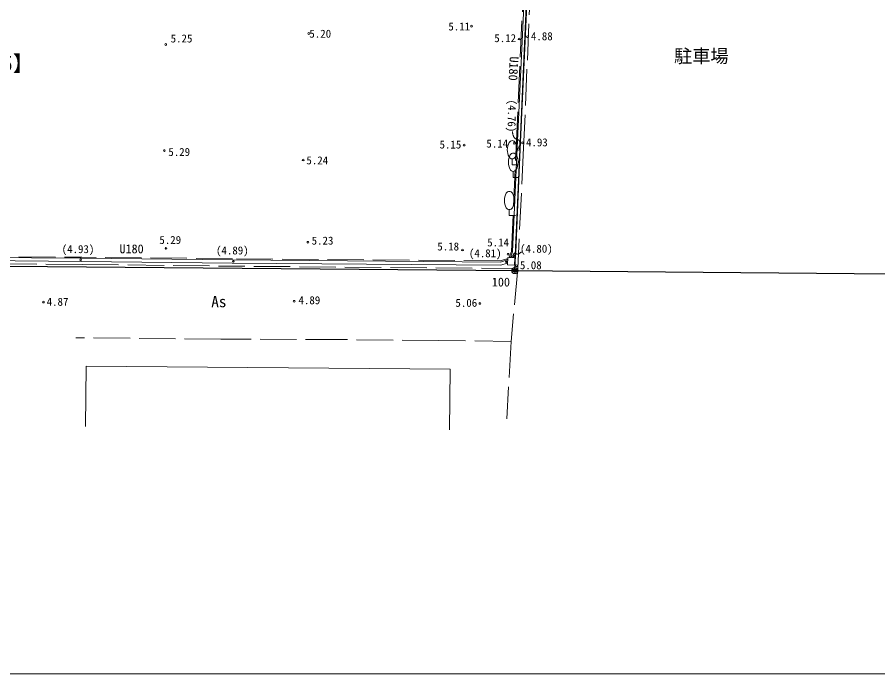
# Model space of a CAD drawing. Units: millimetres, scale not verified. Extents: x -107123 to 114729, y -74161 to 66839.
# Drawn here: x -34941 to 36015, y -74161 to -20002 of the extents above; entities that cross this region are included whole.
import ezdxf
from ezdxf.enums import TextEntityAlignment as Align

# ---------------------------------------------------------------- set-up
doc = ezdxf.new("R2010")
doc.units = ezdxf.units.MM
doc.header["$LTSCALE"] = 500
doc.header["$PDMODE"] = 32
doc.header["$PDSIZE"] = 250
doc.linetypes.add('DASHED', pattern=[7.5, 6, -1.5])
for name, color, linetype, lineweight in [('1-0_一 般', 7, 'Continuous', 9), ('1-2_躯体', 1, 'Continuous', 30), ('1-8_0', 8, 'Continuous', 13), ('1-F_0', 7, 'Continuous', 9)]:
    doc.layers.add(name, color=color, linetype=linetype, lineweight=lineweight)
doc.styles.add('ＭＳ ゴシック', font='')
doc.styles.get('ＭＳ ゴシック').set_extended_font_data('MS Gothic')

msp = doc.modelspace()

# ---------------------------------------------------------------- linework, layer by layer
at = {"layer": '1-0_一 般'}
for p, q in [((5864.3, -31682.6), (5859.9, -32182.6)), ((5859.9, -32182.6), (6359.9, -32186.9)), ((5948.8, -32717.1), (5942, -33217)), ((5942, -33217), (6442, -33223.8)), ((5634.3, -35871.1), (5634.7, -36371.1)), ((5634.7, -36371.1), (6134.7, -36370.7)), ((5902.5, -39342.9), (5721.2, -39829.3)), ((6161.2, -39389.2), (5983.1, -39840.5)), ((-29674.8, -39888.7), (-17182.9, -40015.9)), ((-17182.9, -40015.9), (4898.2, -40195.9)), ((5457.7, -40015.4), (4898.2, -40195.9)), ((4934.6, -40461.3), (5468.3, -40295.9)), ((5429.1, -39924.1), (5457.7, -40015.4)), ((5617, -39808.4), (5721.2, -39829.3)), ((-29265.9, -48776.6), (-29310.3, -53776.4)), ((756.5, -49042.9), (-29265.9, -48776.6)), ((756.5, -49042.9), (712.2, -54042.7))]:
    msp.add_line(p, q, dxfattribs=at)
at = {"layer": '1-0_一 般', "linetype": 'DASHED'}
for p, q in [((5813.2, -39322.2), (5617, -39808.4)), ((-17193.3, -39921.6), (-29619.7, -39804.5)), ((-29580.3, -40389.2), (-17584, -40536)), ((4891.5, -40103), (-17193.3, -39921.6)), ((4891.5, -40103), (5429.1, -39924.1)), ((6326.8, -40726.5), (-17584, -40536)), ((6326.8, -40726.5), (5779.8, -46738)), ((5779.8, -46738), (5419.5, -53128.8))]:
    msp.add_line(p, q, dxfattribs=at)
for points in [[(7411, -16804.7), (6812.1, -30782.8), (6326.8, -40726.5)], [(5813.2, -39322.2), (6192.3, -30795.6), (6811.3, -17297.3)], [(-61780.8, -39613.2), (-61781.3, -39538.5), (-46044, -39675.3), (-29619.7, -39804.5)], [(-29580.3, -40389.2), (-45618.1, -40297.4), (-61618.9, -40147.8)], [(5779.8, -46738), (-203.3, -46671.6), (-8164.3, -46595.2), (-18139.3, -46549.8), (-30120, -46448)]]:
    msp.add_lwpolyline(points, dxfattribs=at)
at = {"layer": '1-0_一 般'}
for points in [[(6900.5, -17309.5), (6278.2, -30779), (5902.5, -39342.9)], [(6161.2, -39389.2), (6540, -30863.6), (7153.3, -17205.7)], [(-29674.8, -39888.7), (-46034.5, -39757.5), (-61780.8, -39613.2)], [(-61643.1, -39890), (-46042.4, -40001.5), (-29653, -40156.3)], [(4934.6, -40461.3), (-17228, -40277.2), (-29653, -40156.3)]]:
    msp.add_lwpolyline(points, dxfattribs=at)
msp.add_lwpolyline([(5482.8, -40437.4), (6062.4, -40459.6), (6085.7, -39850), (5506.1, -39827.9)], close=True, dxfattribs=at)
for centre, radius, start, end in [((6737.5, -30940.2), 1267.7, 151.24817, 207.74712), ((5874.9, -30466), 283.3, 27.57013, 151.42516), ((4995.9, -30924.9), 1275, 331.42516, 27.57013), ((5965.3, -31500.5), 283.3, 27.29629, 151.15132), ((6825.6, -31978.9), 1267.7, 150.97433, 207.47328), ((5866.8, -31399.3), 283.3, 207.57013, 331.42516), ((5084, -31955.3), 1275, 331.15132, 27.29629), ((5952.6, -32433.8), 283.3, 207.29629, 331.15132), ((6500.4, -35120.5), 1267.7, 151.79668, 208.29563), ((5633.3, -34654.5), 283.3, 28.11864, 151.97367), ((4758.7, -35121.9), 1275, 331.97367, 28.11864), ((5634.1, -35587.8), 283.3, 208.11864, 331.97367)]:
    msp.add_arc(centre, radius, start, end, dxfattribs=at)
at = {"layer": '1-2_躯体'}
msp.add_lwpolyline([(6088.7, -40899), (8073.6, 4038.8), (-62829.6, 10042.1), (-75424.2, 11611.3), (-87178.9, 13362.3), (-92161.9, 15319.6), (-94091.9, 16256.2), (-94192.9, 5468), (-94275.8, -21622.7), (-103132.8, -39969.1)], close=True, dxfattribs=at)
msp.add_lwpolyline([(6088.7, -40899), (90004.5, -41624.5), (90143.6, -25311), (90104.1, -24466.6), (90183.8, -14897.6), (90253.5, -10668.4), (89618.5, -5153.5), (87766.2, 291.4), (71387.1, 1102.3), (70139.9, 1105), (43090.5, 2465.5), (8073.6, 4038.8)], dxfattribs=at)
msp.add_circle((6088.7, -40899), 250, dxfattribs=at)
msp.add_point((6088.7, -40899), dxfattribs=at)
at = {"layer": '1-8_0'}
for points in [[(6391.6, -30776.6), (6413, -30735), (6433.3, -30693.8), (6452.2, -30652.9), (6469.1, -30612), (6483.8, -30571.1), (6495.7, -30529.8), (6504.4, -30488), (6509.6, -30445.5), (6510.6, -30402.1), (6507.2, -30357.6), (6499, -30311.7), (6485.3, -30264.4), (6463.8, -30217.3), (6435.6, -30179.3), (6401.8, -30148.6), (6363.7, -30123.6), (6322.4, -30102.6), (6278.8, -30083.8), (6234.3, -30065.5), (6189.8, -30045.9), (6146.6, -30023.4), (6105.8, -29996.2), (6068.4, -29962.7), (6035.7, -29920.9), (6010, -29879.4), (5987.9, -29839.5), (5969.2, -29800.8), (5953.4, -29762.7), (5940.2, -29724.8), (5929.3, -29686.6), (5920.3, -29647.5), (5912.9, -29607), (5906.7, -29564.7), (5901.4, -29520), (5896.6, -29472.3), (5892, -29421.3)], [(5961.4, -39665), (5962, -39649.7), (5963.1, -39634.3), (5964.8, -39618.9), (5967.1, -39603.7), (5970.3, -39588.6), (5974.5, -39573.7), (5979.9, -39559.2), (5986.4, -39545), (5994.4, -39531.4), (6003.9, -39518.4), (6015.1, -39505.9), (6028, -39494.3), (6047.2, -39482.1), (6066.4, -39476.3), (6085.6, -39475.6), (6105, -39479.3), (6124.6, -39486.2), (6144.6, -39495.3), (6165.1, -39505.6), (6186.1, -39516.1), (6207.8, -39525.9), (6230.3, -39533.8), (6253.6, -39538.8), (6277.8, -39540.1), (6315.7, -39536.9), (6350.6, -39530.9), (6382.8, -39522.1), (6413, -39510.8), (6441.5, -39497.1), (6468.8, -39481.2), (6495.5, -39463.3), (6522, -39443.4), (6548.8, -39421.9), (6576.4, -39398.7), (6605.3, -39374.3), (6635.9, -39348.5)]]:
    msp.add_lwpolyline(points, dxfattribs=at)
for centre in [(-10893, -21351.2), (2526.2, -20743.5), (6447.8, -21801.6), (7138.8, -21613.6), (-22694.3, -22254.5), (1907.9, -30547.3), (6046.9, -30396.8), (6729.7, -30368.7), (-22808.5, -31008.6), (6392.1, -30881.1), (-11365.6, -31780.9), (-22673.4, -39066.8), (-10971.1, -38568.1), (1779.2, -39204.3), (5531.9, -39557.1), (5904.6, -39752.3), (-29710.4, -40013), (-17120.5, -40139.7), (5389.5, -40193.8), (6228, -40501.1), (-32779.4, -43500.7), (-12102.7, -43431.4), (3211.9, -43606.8)]:
    msp.add_circle(centre, 75, dxfattribs=at)
at = {"layer": '1-F_0'}
msp.add_line((-107122.8, -74161), (97877.2, -74161), dxfattribs=at)

# ---------------------------------------------------------------- texts
at = {"layer": '1-0_一 般', "style": 'ＭＳ ゴシック'}
for s, height, p in [('駐車場', 1100, (19212.7, -24086.8)), ('U180', 733.1, (-26509.2, -39695)), ('As', 916.4, (-18938.5, -44195.2))]:
    msp.add_text(s, height=height, dxfattribs=at).set_placement(p, align=Align.BOTTOM_LEFT)
msp.add_text('U180', height=733.1, rotation=267.062, dxfattribs=at).set_placement((5454.7, -23215.7), align=Align.BOTTOM_LEFT)
at = {"layer": '1-2_躯体', "style": 'ＭＳ ゴシック'}
for s, height, p in [('【立神広場：佐世保市立神町23番35】', 1283, (-63302.6, -24844.6)), ('100', 733.1, (4192.4, -42434.3))]:
    msp.add_text(s, height=height, dxfattribs=at).set_placement(p, align=Align.BOTTOM_LEFT)
at = {"layer": '1-8_0', "color": 7, "style": 'ＭＳ ゴシック'}
for s, p in [('5.11', (609.8, -21294)), ('5.20', (-10852.5, -21890.5)), ('4.88', (7418.1, -22097.2)), ('5.25', (-22288.8, -22284.7)), ('5.12', (4394.4, -22257.1)), ('5.15', (-119.3, -31030.4)), ('5.14', (3740.6, -30955.4)), ('4.93', (7009, -30852.3)), ('5.29', (-22479.7, -31645.3)), ('5.24', (-11095.4, -32337.8)), ('5.29', (-23218.9, -38904.9)), ('5.23', (-10663.9, -38957.7)), ('5.14', (3813.5, -39103.9)), ('(4.93)', (-31273.2, -39658.3)), ('(4.89)', (-18550.4, -39768.2)), ('5.18', (-303.9, -39441.1)), ('(4.80)', (6517.2, -39626.8)), ('(4.81)', (2301.5, -40003.3)), ('5.08', (6507.3, -40984.8)), ('4.87', (-32513, -44002.6)), ('4.89', (-11749.1, -43874.2)), ('5.06', (1189.2, -44087.6))]:
    msp.add_text(s, height=659.8, dxfattribs=at).set_placement(p, align=Align.BOTTOM_LEFT)
msp.add_text('(4.76)', height=659.8, rotation=269.002, dxfattribs=at).set_placement((5339.4, -26789.9), align=Align.BOTTOM_LEFT)

doc.saveas('drawing.dxf')
